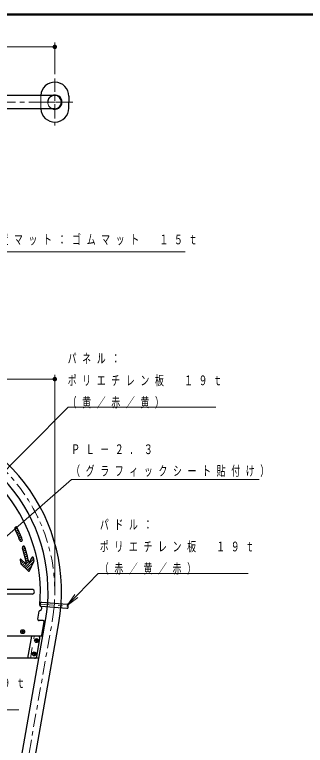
# Model space of a CAD drawing. Units: millimetres on the paper, scale 1:20. Extents: x -385 to 136, y -19 to 267.
# Drawn here: x -267.9 to -202.2, y 102.3 to 267 of the extents above; entities that cross this region are included whole.
import ezdxf

# ---------------------------------------------------------------- set-up
doc = ezdxf.new("R2010")
doc.units = ezdxf.units.MM
doc.linetypes.add('USER1', pattern=[4.5, 2.5, -2])
doc.linetypes.add('USER2', pattern=[6, 3, -1, 1, -1])
doc.layers.add('LY_1', color=7, linetype='Continuous', lineweight=25)
doc.layers.add('LY_2', color=7, linetype='Continuous', lineweight=13)
doc.styles.add('ＭＳ ゴシック', font='')
doc.styles.get('ＭＳ ゴシック').set_extended_font_data('MS Gothic')

# ---------------------------------------------------------------- blocks, each defined once
blk = doc.blocks.new('filled_dot')
at = {"color": 0, "linetype": 'Continuous', "lineweight": -2, "const_width": 1.25}
blk.add_lwpolyline([(-0.625, 0, 1), (0.625, 0, 1)], format="xyb", close=True, dxfattribs=at)

msp = doc.modelspace()

# ---------------------------------------------------------------- linework, layer by layer
at = {"layer": 'LY_1', "lineweight": 13}
for p, q in [((-258.784, 253.575), (-258.784, 260.724)), ((-336.284, 259.724), (-258.784, 259.724)), ((-256.031, 133.803), (-254.297, 136.302)), ((-256.031, 133.803), (-253.939, 135.953)), ((-253.58, 135.604), (-256.031, 133.803))]:
    msp.add_line(p, q, dxfattribs=at)
at = {"layer": 'LY_1', "linetype": 'USER2', "lineweight": 13}
for p, q in [((-258.784, 252.575), (-258.784, 241.987)), ((-258.784, 243.807), (-258.784, 250.806)), ((-255.641, 247.281), (-297.534, 247.281)), ((-254.752, 247.281), (-262.815, 247.281)), ((-268.765, 76.937), (-259.372, 130.208))]:
    msp.add_line(p, q, dxfattribs=at)
at = {"layer": 'LY_1', "color": 20}
for p, q in [((-258.784, 248.793), (-294.172, 248.793)), ((-258.784, 245.768), (-294.172, 245.768))]:
    msp.add_line(p, q, dxfattribs=at)
at = {"layer": 'LY_1', "color": 1, "linetype": 'USER1', "lineweight": 13}
for p, q in [((-261.934, 248.631), (-261.934, 247.281)), ((-261.934, 245.931), (-261.934, 247.281)), ((-260.466, 133.794), (-260.431, 134.243)), ((-257.375, 133.551), (-257.34, 133.999))]:
    msp.add_line(p, q, dxfattribs=at)
at = {"layer": 'LY_1', "color": 1}
for p, q in [((-255.634, 248.631), (-255.634, 247.281)), ((-255.634, 245.931), (-255.634, 247.281)), ((-266.598, 144.085), (-266.457, 143.313)), ((-265.5, 143.384), (-266.345, 144.218)), ((-264.499, 141.623), (-263.517, 143.762)), ((-264.388, 143.663), (-263.931, 144.659)), ((-263.647, 144.623), (-263.506, 143.852)), ((-264.741, 141.579), (-266.415, 143.233)), ((-262.061, 133.92), (-262.026, 134.368)), ((-261.831, 133.651), (-256.049, 133.196)), ((-261.757, 134.598), (-255.975, 134.143)), ((-255.78, 133.425), (-255.745, 133.874))]:
    msp.add_line(p, q, dxfattribs=at)
at = {"layer": 'LY_1', "color": 2, "lineweight": 13}
for p, q in [((-336.284, 184.851), (-258.784, 184.851)), ((-258.784, 137.937), (-258.784, 185.851))]:
    msp.add_line(p, q, dxfattribs=at)
at = {"layer": 'LY_1', "color": 1, "lineweight": 13}
for p, q in [((-267.775, 151.398), (-267.674, 151.499)), ((-267.694, 150.913), (-267.244, 151.364)), ((-267.516, 150.526), (-267.063, 150.978)), ((-267.342, 150.134), (-266.887, 150.589)), ((-267.172, 149.738), (-266.715, 150.196)), ((-267.006, 149.338), (-266.546, 149.798)), ((-266.845, 148.934), (-266.383, 149.396)), ((-266.688, 148.525), (-266.223, 148.99)), ((-266.354, 148.293), (-266.095, 148.552)), ((-266.108, 146.843), (-265.736, 147.214)), ((-265.975, 146.41), (-265.494, 146.891)), ((-265.847, 145.972), (-265.362, 146.457)), ((-265.724, 145.53), (-265.236, 146.018)), ((-265.606, 145.082), (-265.114, 145.573)), ((-265.494, 144.628), (-264.998, 145.124)), ((-266.599, 144.089), (-266.428, 144.26)), ((-266.511, 143.611), (-266.123, 143.999)), ((-266.369, 143.187), (-265.838, 143.718)), ((-266.084, 142.906), (-265.554, 143.437)), ((-265.8, 142.625), (-264.681, 143.744)), ((-265.515, 142.344), (-263.583, 144.276)), ((-265.387, 144.169), (-264.887, 144.669)), ((-265.286, 143.705), (-264.781, 144.209)), ((-265.231, 142.063), (-263.509, 143.785)), ((-264.07, 144.355), (-263.707, 144.718)), ((-264.946, 141.782), (-263.985, 142.743)), ((-264.626, 141.536), (-264.465, 141.697))]:
    msp.add_line(p, q, dxfattribs=at)
at = {"layer": 'LY_1', "color": 4}
for p, q in [((-263.909, 137.462), (-285.552, 137.462)), ((-263.909, 136.412), (-285.509, 136.412))]:
    msp.add_line(p, q, dxfattribs=at)
at = {"layer": 'LY_1', "color": 1, "linetype": 'USER2', "lineweight": 13}
for p, q in [((-262.043, 134.144), (-255.763, 133.65)), ((-258.958, 133.199), (-258.847, 134.604))]:
    msp.add_line(p, q, dxfattribs=at)
at = {"layer": 'LY_1', "color": 70}
for p, q in [((-270.301, 76.937), (-260.862, 130.471)), ((-267.23, 76.937), (-257.883, 129.945)), ((-261.485, 126.937), (-262.627, 126.937)), ((-262.366, 121.937), (-263.332, 121.937))]:
    msp.add_line(p, q, dxfattribs=at)
at = {"layer": 'LY_1', "color": 2}
for p, q in [((-261.407, 130.437), (-262.334, 130.437)), ((-261.69, 127.144), (-261.161, 130.144))]:
    msp.add_line(p, q, dxfattribs=at)
at = {"layer": 'LY_1', "color": 190}
for p, q in [((-262.556, 126.937), (-297.534, 126.937)), ((-264.842, 121.937), (-263.96, 126.937)), ((-262.84, 122.35), (-262.135, 126.35)), ((-263.262, 121.937), (-297.534, 121.937))]:
    msp.add_line(p, q, dxfattribs=at)
at = {"layer": 'LY_1'}
for p, q in [((-266.207, 127.937), (-266.12, 128.087)), ((-266.207, 127.937), (-266.12, 127.787)), ((-265.947, 128.087), (-266.12, 128.087)), ((-265.947, 127.787), (-266.12, 127.787)), ((-265.947, 128.087), (-265.86, 127.937)), ((-265.947, 127.787), (-265.86, 127.937)), ((-262.986, 126.087), (-263.072, 125.937)), ((-262.986, 125.787), (-263.072, 125.937)), ((-262.986, 126.087), (-262.812, 126.087)), ((-262.986, 125.787), (-262.812, 125.787)), ((-262.726, 125.937), (-262.812, 126.087)), ((-262.726, 125.937), (-262.812, 125.787)), ((-263.515, 123.087), (-263.601, 122.937)), ((-263.515, 122.787), (-263.601, 122.937)), ((-263.515, 123.087), (-263.341, 123.087)), ((-263.515, 122.787), (-263.341, 122.787)), ((-263.255, 122.937), (-263.341, 123.087)), ((-263.255, 122.937), (-263.341, 122.787))]:
    msp.add_line(p, q, dxfattribs=at)
at = {"layer": 'LY_1', "color": 70, "linetype": 'USER1', "lineweight": 13}
msp.add_line((-264.299, 121.92), (-263.417, 126.92), dxfattribs=at)
at = {"layer": 'LY_1', "lineweight": 13}
for points in [[(-285.92, 220.74), (-278.736, 213.556), (-229.405, 213.556)], [(-273.777, 160.521), (-255.793, 178.504), (-222.436, 178.504)], [(-289.453, 132.183), (-255.05, 162.235), (-212.658, 162.235)], [(-256.031, 133.803), (-248.972, 141.058), (-215.187, 141.058)], [(-316.155, 135.571), (-299.876, 110.307), (-266.876, 110.307)]]:
    msp.add_lwpolyline(points, dxfattribs=at)
at = {"layer": 'LY_1'}
for centre, radius in [((-266.034, 127.937), 0.45), ((-266.034, 127.937), 0.173), ((-262.899, 125.937), 0.45), ((-262.899, 125.937), 0.173), ((-263.428, 122.937), 0.45), ((-263.428, 122.937), 0.173)]:
    msp.add_circle(centre, radius, dxfattribs=at)
at = {"layer": 'LY_1', "color": 1}
for centre, radius, start, end in [((-258.784, 248.631), 3.15, 0, 177.04295), ((-258.784, 247.281), 1.6, 0, 113.55646), ((-258.784, 247.281), 1.6, 246.44354, 0), ((-258.784, 245.931), 3.15, 182.95705, 0), ((-267.518, 151.243), 0.3, 25.48304, 116), ((-267.518, 151.243), 0.3, 116, 205.48304), ((-297.534, 136.937), 32.95, 20.51696, 25.48304), ((-297.534, 136.937), 33.55, 20.51696, 25.48304), ((-266.393, 148.591), 0.3, 200.51696, 290), ((-266.393, 148.591), 0.3, 290, 20.51696), ((-265.819, 146.926), 0.3, 108, 197.48304), ((-297.534, 136.937), 32.95, 11.52532, 17.48304), ((-265.819, 146.926), 0.3, 17.48304, 108), ((-297.534, 136.937), 33.55, 11.62053, 17.48304), ((-266.45, 144.112), 0.15, 45.34484, 190.34484), ((-266.309, 143.34), 0.15, 190.34484, 225.34484), ((-265.395, 143.49), 0.15, 225.34484, 11.52532), ((-264.524, 143.725), 0.15, 191.62053, 335.34484), ((-263.794, 144.596), 0.15, 10.34484, 155.34484), ((-263.653, 143.825), 0.15, 335.34484, 10.34484), ((-264.635, 141.686), 0.15, 225.34484, 335.34484), ((-261.812, 133.9), 0.25, 175.5, 265.5), ((-261.776, 134.349), 0.25, 85.5, 175.5), ((-256.03, 133.445), 0.25, 265.5, 355.5), ((-255.994, 133.893), 0.25, 355.5, 85.5)]:
    msp.add_arc(centre, radius, start, end, dxfattribs=at)
at = {"layer": 'LY_1', "color": 1, "linetype": 'USER1', "lineweight": 13}
for centre, radius, start, end in [((-258.784, 248.631), 3.15, 177.04295, 180), ((-258.784, 247.281), 1.6, 113.55646, 180), ((-258.784, 247.281), 1.6, 180, 246.44354), ((-258.784, 245.931), 3.15, 180, 182.95705), ((-260.715, 133.814), 0.25, 265.5, 355.5), ((-260.68, 134.262), 0.25, 355.5, 85.5), ((-257.126, 133.531), 0.25, 175.5, 265.5), ((-257.091, 133.98), 0.25, 85.5, 175.5)]:
    msp.add_arc(centre, radius, start, end, dxfattribs=at)
at = {"layer": 'LY_1', "linetype": 'USER1', "lineweight": 13}
msp.add_arc((-258.784, 247.281), 1.512, 90, 270, dxfattribs=at)
at = {"layer": 'LY_1'}
msp.add_arc((-258.784, 247.281), 1.512, 270, 90, dxfattribs=at)
at = {"layer": 'LY_1', "color": 70}
for radius in [40.263, 37.237]:
    msp.add_arc((-297.534, 136.937), radius, 350, 85, dxfattribs=at)
at = {"layer": 'LY_1', "linetype": 'USER2', "lineweight": 13}
msp.add_arc((-297.534, 136.937), 38.75, 350, 90, dxfattribs=at)
at = {"layer": 'LY_1', "color": 2}
for centre, radius, start, end in [((-297.534, 136.937), 35.5, 355.13727, 79.71593), ((-261.912, 133.906), 0.25, 175.13727, 245.09841), ((-262.228, 133.226), 0.5, 282.90159, 65.09841), ((-297.534, 136.937), 35.5, 349.93151, 352.86273), ((-262.061, 132.495), 0.25, 102.90159, 172.86273), ((-262.334, 130.687), 0.25, 169.93151, 270), ((-261.407, 130.187), 0.25, 350, 90), ((-261.936, 127.187), 0.25, 270, 350)]:
    msp.add_arc(centre, radius, start, end, dxfattribs=at)
at = {"layer": 'LY_1', "color": 20}
msp.add_arc((-263.638, 143.859), 0.15, 335.34484, 10.34484, dxfattribs=at)
msp.add_arc((-263.638, 143.859), 0.15, 335.34484, 10.34484, dxfattribs=at)
msp.add_arc((-263.638, 143.859), 0.15, 335.34484, 10.34484, dxfattribs=at)
at = {"layer": 'LY_1', "color": 4}
msp.add_arc((-263.909, 136.937), 0.525, 270, 90, dxfattribs=at)
at = {"layer": 'LY_1', "color": 190}
for centre, start, end in [((-262.627, 126.437), 350, 90), ((-263.332, 122.437), 270, 350)]:
    msp.add_arc(centre, 0.5, start, end, dxfattribs=at)
at = {"layer": 'LY_2', "lineweight": 50}
msp.add_line((0, 267), (-385, 267), dxfattribs=at)

# ---------------------------------------------------------------- block references
at = {"layer": 'LY_1', "lineweight": 13, "xscale": 0.4, "yscale": 0.4, "rotation": 180}
msp.add_blockref('filled_dot', (-258.784, 259.724), dxfattribs=at)
at = {"layer": 'LY_1', "color": 2, "lineweight": 13, "xscale": 0.4, "yscale": 0.4, "rotation": 180}
msp.add_blockref('filled_dot', (-258.784, 184.851), dxfattribs=at)

# ---------------------------------------------------------------- texts
at = {"layer": 'LY_1', "char_height": 2.199, "attachment_point": 4, "style": 'ＭＳ ゴシック'}
for s, insert in [('\\T1.64;\\W0.65;足位置マット：ゴムマット\u3000１５ｔ', (-277.843, 216.206)), ('\\T1.64;\\W0.65;パネル：', (-255.877, 189.454)), ('\\T1.64;\\W0.65;ポリエチレン板\u3000１９ｔ', (-255.877, 184.454)), ('\\T1.64;\\W0.65;（黄／赤／黄）\u3000\u3000\u3000\u3000', (-255.877, 179.454)), ('\\T1.64;\\W0.65;ＰＬ－２．３', (-255.088, 169.035)), ('\\T1.64;\\W0.65;（グラフィックシート貼付け）', (-255.088, 164.035)), ('\\T1.64;\\W0.65;パドル：', (-248.617, 152.008)), ('\\T1.64;\\W0.65;ポリエチレン板\u3000１９ｔ', (-248.617, 147.008)), ('\\T1.64;\\W0.65;（赤／黄／赤）\u3000\u3000\u3000\u3000', (-248.617, 142.008)), ('\\T1.64;\\W0.65;ポリエチレン板\u3000１９ｔ', (-300.318, 116.257))]:
    msp.add_mtext(s, dxfattribs=dict(at, insert=insert))

doc.saveas('drawing.dxf')
